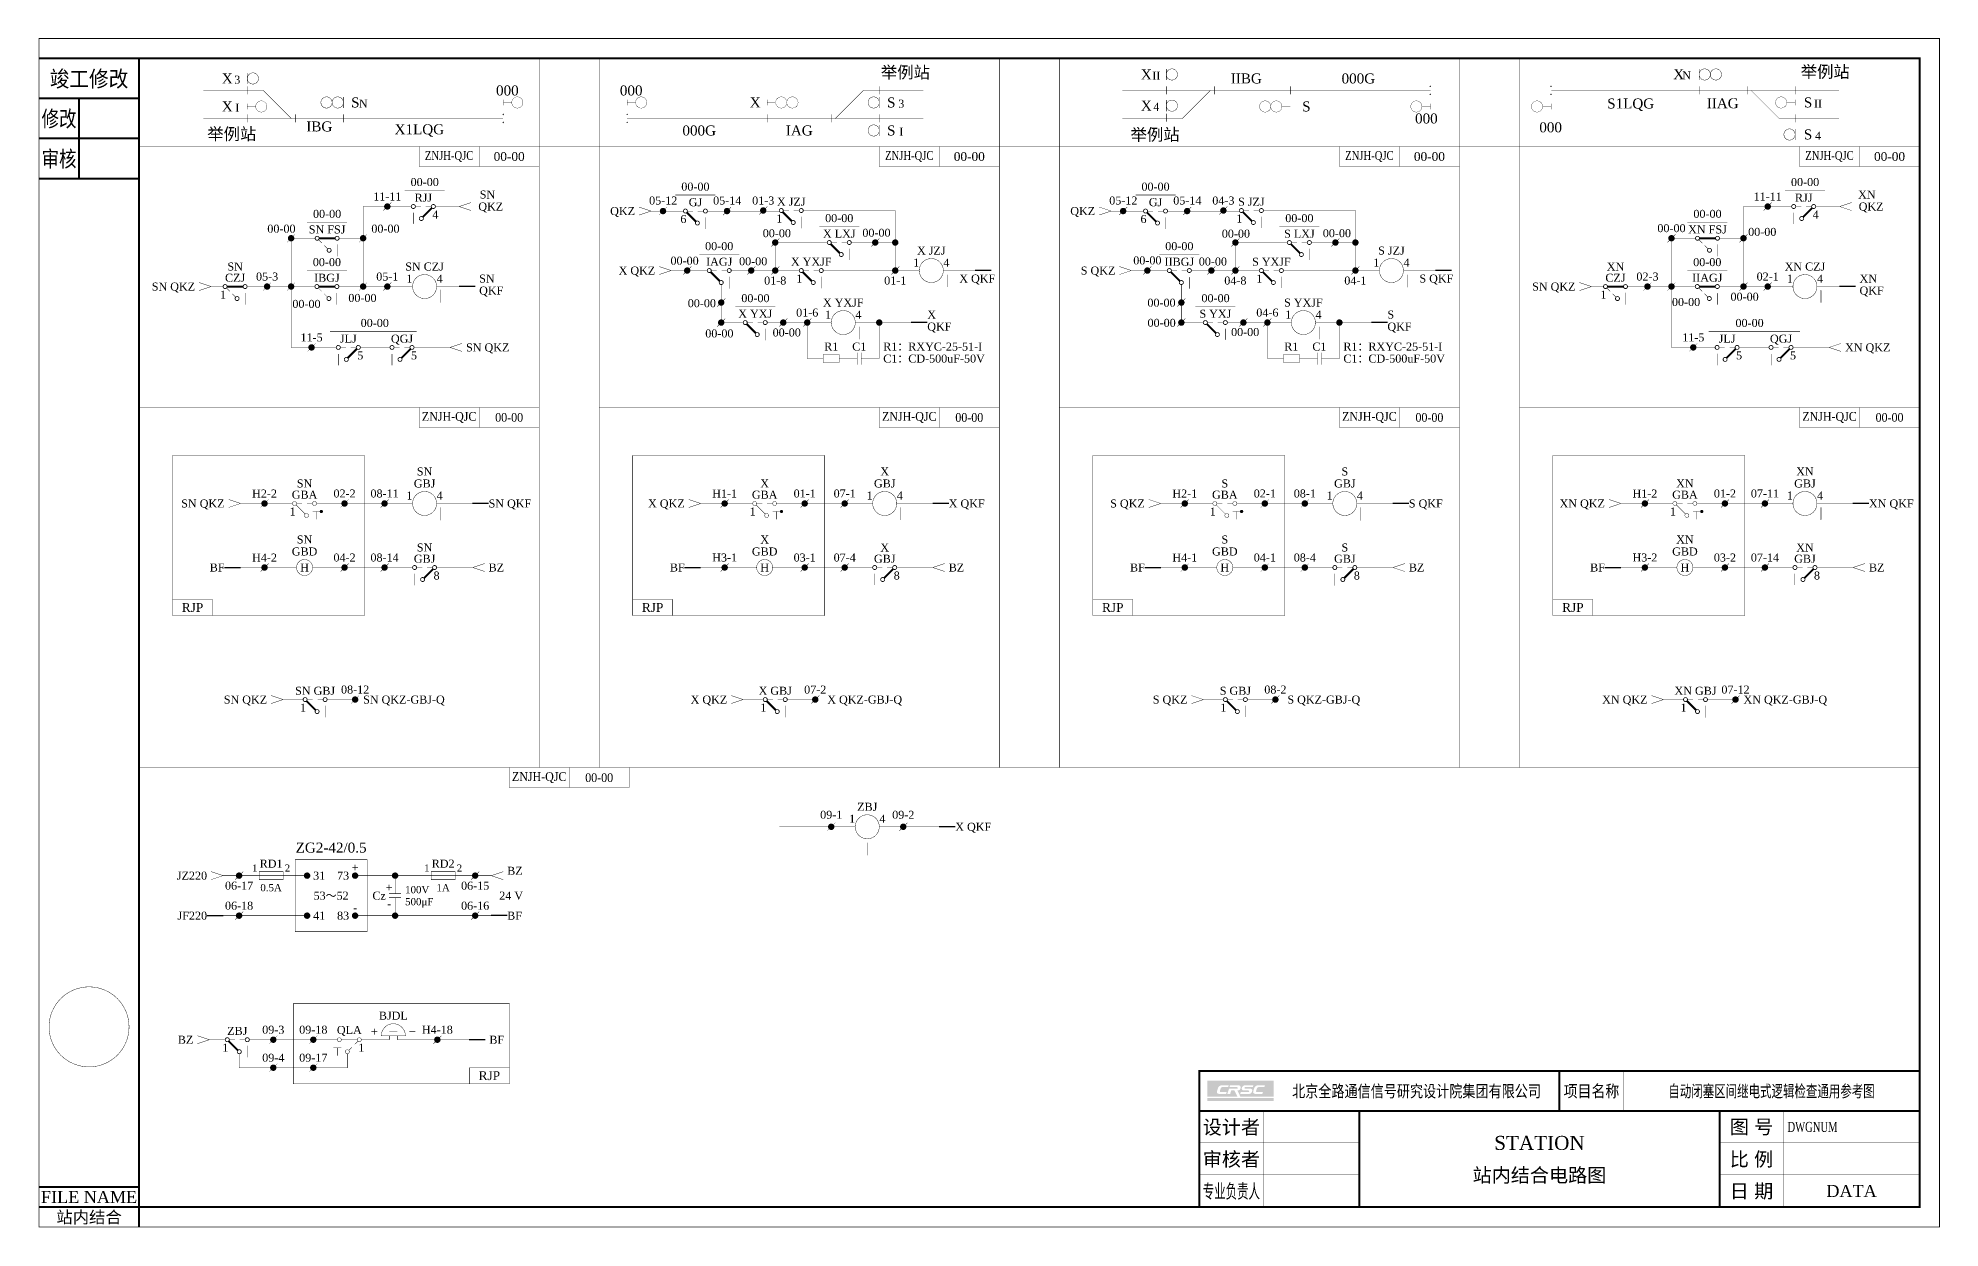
# Model space of a CAD drawing. Extents: x 0 to 475, y 0 to 297.
import ezdxf
from ezdxf.enums import TextEntityAlignment as Align

# ---------------------------------------------------------------- set-up
doc = ezdxf.new("R2010")
doc.units = 0
doc.header["$LTSCALE"] = 3
doc.header["$MEASUREMENT"] = 0
doc.layers.get('0').update_dxf_attribs({"linetype": 'CONTINUOUS'})
doc.layers.add('tie', color=7, linetype='CONTINUOUS')
doc.styles.add('CHINESE', font='TIMES.TTF')

# ---------------------------------------------------------------- blocks, each defined once
blk = doc.blocks.new('FX')
at = {"const_width": 0.1}
for points in [[(0, -1), (0, 1)], [(0, 0), (3, 0)]]:
    blk.add_lwpolyline(points, dxfattribs=at)
blk.add_lwpolyline([(3, 0, 1), (7, 0, 1)], format="xyb", close=True, dxfattribs=at)
blk = doc.blocks.new('JX')
at = {"const_width": 0.1}
for points in [[(0, -1), (0, 1)], [(0, 0), (3, 0)]]:
    blk.add_lwpolyline(points, dxfattribs=at)
for points in [[(3, 0, 1), (7, 0, 1)], [(7, 0, 1), (11, 0, 1)]]:
    blk.add_lwpolyline(points, format="xyb", close=True, dxfattribs=at)
blk = doc.blocks.new('114-BOLD')
at = {"const_width": 0.2}
for points in [[(1, 0, -1), (0, 0, -1)], [(6, 0, -1), (5, 0, -1)], [(4, -3, -1), (3, -3, -1)]]:
    blk.add_lwpolyline(points, format="xyb", close=True, dxfattribs=at)
for points, const_width in [([(5, 0), (1, 0)], 0.5), ([(0.85, -0.35), (1.7, -1.2)], 0.1), ([(2.3, -1.8), (3.15, -2.65)], 0.1)]:
    blk.add_lwpolyline(points, dxfattribs=dict(const_width=const_width))
at = {"color": 7}
blk.add_lwpolyline([(5.5, -4.5, 0.1, 0.1, 0), (5.5, -3.5, 1, 0, 0), (5.5, -1.5, 0, 0, 0)], format="xyseb", dxfattribs=at)
at = {"style": 'CHINESE'}
for tag, p in [('RELAY', (3, 2.2)), ('0', (0, -2))]:
    blk.add_attdef(tag, text='', height=2, dxfattribs=at).set_placement(p, align=Align.MIDDLE)
blk = doc.blocks.new('S2-BOLD')
at = {"style": 'CHINESE'}
blk.add_text('1        4', height=2, dxfattribs=at).set_placement((0, 2), align=Align.MIDDLE)
blk = doc.blocks.new('J01')
at = {"const_width": 0.1}
blk.add_lwpolyline([(-3, 0, 1), (3, 0, 1)], format="xyb", close=True, dxfattribs=at)
blk = doc.blocks.new('ARROW1')
blk.add_lwpolyline([(0, 0, 0.1, 0.1, 0), (0, -1.3, 0.8, 0, 0), (0, -3.3, 0, 0, 0)], format="xyseb")
blk = doc.blocks.new('123-BOLD')
at = {"const_width": 0.2}
for points in [[(-6, 0, 1), (-5, 0, 1)], [(-1, 0, 1), (0, 0, 1)], [(-4, -3, 1), (-3, -3, 1)]]:
    blk.add_lwpolyline(points, format="xyb", close=True, dxfattribs=at)
for points, const_width in [([(-5, 0), (-3.6, 0)], 0.1), ([(-2.4, 0), (-1, 0)], 0.1), ([(-0.85, -0.35), (-3.15, -2.65)], 0.5)]:
    blk.add_lwpolyline(points, dxfattribs=dict(const_width=const_width))
at = {"color": 7}
blk.add_lwpolyline([(-5.5, -4.5, 0.1, 0.1, 0), (-5.5, -3.5, 1, 0, 0), (-5.5, -1.5, 0, 0, 0)], format="xyseb", dxfattribs=at)
at = {"style": 'CHINESE'}
for tag, p in [('RELAY', (-3, 2.2)), ('0', (0, -2))]:
    blk.add_attdef(tag, text='', height=2, dxfattribs=at).set_placement(p, align=Align.MIDDLE)
blk = doc.blocks.new('DZ1')
at = {"const_width": 0.1}
blk.add_lwpolyline([(-1, -1), (1, 1)], dxfattribs=at)
at = {"const_width": 0.8}
blk.add_lwpolyline([(-0.4, 0, 1), (0.4, 0, 1)], format="xyb", close=True, dxfattribs=at)
blk = doc.blocks.new('144-BOLD')
at = {"const_width": 0.2}
for points in [[(1, 0, -1), (0, 0, -1)], [(6, 0, -1), (5, 0, -1)], [(4, -3, -1), (3, -3, -1)]]:
    blk.add_lwpolyline(points, format="xyb", close=True, dxfattribs=at)
for points, const_width in [([(2.4, 0), (1, 0)], 0.1), ([(5, 0), (3.6, 0)], 0.1), ([(0.85, -0.35), (3.15, -2.65)], 0.5)]:
    blk.add_lwpolyline(points, dxfattribs=dict(const_width=const_width))
at = {"color": 7}
blk.add_lwpolyline([(5.5, -1.5, 0.1, 0.1, 0), (5.5, -2.5, 1, 0, 0), (5.5, -4.5, 0, 0, 0)], format="xyseb", dxfattribs=at)
at = {"style": 'CHINESE'}
for tag, p in [('RELAY', (3, 2.2)), ('0', (0, -2))]:
    blk.add_attdef(tag, text='', height=2, dxfattribs=at).set_placement(p, align=Align.MIDDLE)
blk = doc.blocks.new('DZ2')
at = {"const_width": 0.8}
blk.add_lwpolyline([(-0.4, 0, 1), (0.4, 0, 1)], format="xyb", close=True, dxfattribs=at)
blk = doc.blocks.new('S2')
at = {"style": 'CHINESE'}
blk.add_text('1        4', height=2, dxfattribs=at).set_placement((0, 2), align=Align.MIDDLE)
blk = doc.blocks.new('124-BOLD')
at = {"const_width": 0.2}
for points in [[(1, 0, -1), (0, 0, -1)], [(6, 0, -1), (5, 0, -1)], [(4, -3, -1), (3, -3, -1)]]:
    blk.add_lwpolyline(points, format="xyb", close=True, dxfattribs=at)
for points, const_width in [([(2.4, 0), (1, 0)], 0.1), ([(5, 0), (3.6, 0)], 0.1), ([(0.85, -0.35), (3.15, -2.65)], 0.5)]:
    blk.add_lwpolyline(points, dxfattribs=dict(const_width=const_width))
at = {"color": 7}
blk.add_lwpolyline([(5.5, -4.5, 0.1, 0.1, 0), (5.5, -3.5, 1, 0, 0), (5.5, -1.5, 0, 0, 0)], format="xyseb", dxfattribs=at)
at = {"style": 'CHINESE'}
for tag, p in [('RELAY', (3, 2.2)), ('0', (0, -2))]:
    blk.add_attdef(tag, text='', height=2, dxfattribs=at).set_placement(p, align=Align.MIDDLE)
blk = doc.blocks.new('AN2')
at = {"const_width": 0.1}
for points in [[(-1, 0), (1, 0)], [(0, 0), (0, -2)]]:
    blk.add_lwpolyline(points, dxfattribs=at)
at = {"const_width": 0.4}
blk.add_lwpolyline([(1, 0, 1), (1.4, 0, 1)], format="xyb", close=True, dxfattribs=at)
blk = doc.blocks.new('143-BOLD')
at = {"const_width": 0.2}
for points in [[(-6, 0, 1), (-5, 0, 1)], [(-1, 0, 1), (0, 0, 1)], [(-4, -3, 1), (-3, -3, 1)]]:
    blk.add_lwpolyline(points, format="xyb", close=True, dxfattribs=at)
for points, const_width in [([(-5, 0), (-3.6, 0)], 0.1), ([(-2.4, 0), (-1, 0)], 0.1), ([(-0.85, -0.35), (-3.15, -2.65)], 0.5)]:
    blk.add_lwpolyline(points, dxfattribs=dict(const_width=const_width))
at = {"color": 7}
blk.add_lwpolyline([(-5.5, -1.5, 0.1, 0.1, 0), (-5.5, -2.5, 1, 0, 0), (-5.5, -4.5, 0, 0, 0)], format="xyseb", dxfattribs=at)
at = {"style": 'CHINESE'}
for tag, p in [('RELAY', (-3, 2.2)), ('0', (0, -2))]:
    blk.add_attdef(tag, text='', height=2, dxfattribs=at).set_placement(p, align=Align.MIDDLE)
blk = doc.blocks.new('DIANLING-DC')
at = {"const_width": 0.1}
blk.add_lwpolyline([(3, 1), (-3, 1, -1)], format="xyb", close=True, dxfattribs=at)
for points in [[(-1, 2), (1, 2)], [(-1, 0), (-1, 1)], [(1, 1), (1, 0)]]:
    blk.add_lwpolyline(points, dxfattribs=at)
blk = doc.blocks.new('AN1')
at = {"const_width": 0.1}
for points in [[(-1, 0), (1, 0)], [(0, 0), (0, -2)]]:
    blk.add_lwpolyline(points, dxfattribs=at)
blk = doc.blocks.new('SIGN_3')
h = blk.add_hatch(color=154)
h.paths.add_polyline_path([(-161.39, 31.59), (-178, 31.59), (-178, 27.53), (-170.47, 27.53), (-171.23, 29.1), (-172.04, 29.1), (-172.3, 28.25), (-173, 28.25), (-172.6, 29.53), (-170.56, 29.53, 0.904289), (-170.6, 29.95), (-172.48, 29.95), (-172.34, 30.41), (-170.18, 30.41, -0.414506), (-169.68, 29.76), (-169.76, 29.5, -0.299631), (-170.49, 29.1), (-169.73, 27.53), (-161.39, 27.53)])
h.paths.add_polyline_path([(-166.49, 30.41), (-166.63, 29.95), (-168.53, 29.95, 0.904289), (-168.56, 29.53), (-167.2, 29.53, -0.417043), (-166.76, 29.1), (-166.89, 28.68, -0.295181), (-167.52, 28.25), (-169.8, 28.25), (-169.66, 28.69), (-167.7, 28.69, 0.904289), (-167.74, 29.1), (-168.89, 29.1, -0.417755), (-169.41, 29.61), (-169.3, 29.99, -0.249354), (-168.53, 30.41)], flags=16)
h.paths.add_polyline_path([(-165.29, 30.41), (-163.6, 30.41), (-163.75, 29.95), (-165.22, 29.95, 0.296874), (-165.59, 29.7), (-165.82, 28.97, 0.496), (-165.61, 28.69), (-164.12, 28.69), (-164.25, 28.25), (-166.06, 28.25, -0.518187), (-166.53, 28.92), (-166.3, 29.65, -0.332708)], flags=16)
h.paths.add_polyline_path([(-172.66, 30.41), (-172.81, 29.95), (-174.27, 29.95, 0.296874), (-174.65, 29.7), (-174.87, 28.97, 0.496), (-174.67, 28.69), (-173.18, 28.69), (-173.31, 28.25), (-175.12, 28.25, -0.518187), (-175.59, 28.92), (-175.36, 29.65, -0.332708), (-174.35, 30.41)], flags=16)
blk.add_hatch(color=133).paths.add_polyline_path([(-161.39, 27.22), (-178, 27.22), (-178, 26.5), (-161.39, 26.5)])
at = {"const_width": 0.5}
blk.add_lwpolyline([(-180, 0), (0, 0), (0, 34), (-180, 34)], close=True, dxfattribs=at)
for points, const_width in [([(-90, 34), (-90, 24)], 0.5), ([(-74, 34), (-74, 24)], 0.1), ([(-180, 24), (0, 24)], 0.5), ([(-164, 24), (-164, 0)], 0.1), ([(-140, 24), (-140, 0)], 0.5), ([(-50, 24), (-50, 0)], 0.5), ([(-34, 24), (-34, 0)], 0.1), ([(-180, 16), (-140, 16)], 0.1), ([(-50, 16), (0, 16)], 0.1), ([(-180, 8), (-140, 8)], 0.1), ([(-50, 8), (0, 8)], 0.1)]:
    blk.add_lwpolyline(points, dxfattribs=dict(const_width=const_width))
at = {"style": 'CHINESE'}
for s, height, width, p in [('北京全路通信信号研究设计院集团有限公司', 3, 0.8, (-125.72, 29)), ('项目名称', 3, 0.85, (-82, 29)), ('专业负责人', 3.5, 0.6, (-172, 4))]:
    blk.add_text(s, height=height, dxfattribs=dict(at, width=width)).set_placement(p, align=Align.MIDDLE)
for s, p in [('设计者', (-172, 20)), ('图 号', (-42, 20)), ('审核者', (-172, 12)), ('比 例', (-42, 12)), ('日 期', (-42, 4))]:
    blk.add_text(s, height=3.5, dxfattribs=at).set_placement(p, align=Align.MIDDLE)
at = {"style": 'CHINESE', "width": 0.7}
blk.add_attdef('PROJECTNAME', text='', height=3, dxfattribs=at).set_placement((-37, 29), align=Align.MIDDLE)
blk.add_attdef('DWGNUM', text='', height=2.5, dxfattribs=at).set_placement((-33, 20), align=Align.MIDDLE_LEFT)
at = {"style": 'CHINESE'}
for tag, height, p in [('STATION', 3.5, (-95, 16)), ('DWGNAME', 3.5, (-95, 8)), ('DATE', 3, (-17, 4))]:
    blk.add_attdef(tag, text='', height=height, dxfattribs=at).set_placement(p, align=Align.MIDDLE)

msp = doc.modelspace()

# ---------------------------------------------------------------- linework, layer by layer
for points, const_width in [([(0, 0), (475, 0), (475, 297), (0, 297)], 0.2), ([(25, 5), (470, 5), (470, 292), (25, 292)], 0.5), ([(95, 265), (125, 265), (125, 270), (95, 270)], 0.1), ([(210, 265), (240, 265), (240, 270), (210, 270)], 0.1), ([(325, 265), (355, 265), (355, 270), (325, 270)], 0.1), ([(440, 265), (470, 265), (470, 270), (440, 270)], 0.1), ([(196, 216), (196, 218), (200, 218), (200, 216)], 0.1), ([(311, 216), (311, 218), (315, 218), (315, 216)], 0.1), ([(95, 199.79), (125, 199.79), (125, 204.79), (95, 204.79)], 0.1), ([(210, 199.79), (240, 199.79), (240, 204.79), (210, 204.79)], 0.1), ([(325, 199.79), (355, 199.79), (355, 204.79), (325, 204.79)], 0.1), ([(440, 199.79), (470, 199.79), (470, 204.79), (440, 204.79)], 0.1), ([(117.5, 109.79), (147.5, 109.79), (147.5, 114.79), (117.5, 114.79)], 0.1), ([(64, 73.79), (82, 73.79), (82, 91.79), (64, 91.79)], 0.1), ([(55, 88.79), (55, 86.79), (61, 86.79), (61, 88.79)], 0.1), ([(98, 88.79), (98, 86.79), (104, 86.79), (104, 88.79)], 0.1), ([(63.55, 35.79), (117.55, 35.79), (117.55, 55.79), (63.55, 55.79)], 0.1)]:
    msp.add_lwpolyline(points, close=True, dxfattribs=dict(const_width=const_width))
at = {"color": 7}
for points in [[(0, 292, 0.5, 0.5, 0), (25, 292, 0.5, 0.5, 0)], [(0, 282, 0.5, 0.5, 0), (25, 282, 0.5, 0.5, 0)], [(10, 262, 0.5, 0.5, 0), (10, 282, 0.5, 0.5, 0)], [(0, 272, 0.5, 0.5, 0), (25, 272, 0.5, 0.5, 0)], [(0, 262, 0.5, 0.5, 0), (25, 262, 0.5, 0.5, 0)]]:
    msp.add_lwpolyline(points, format="xyseb", dxfattribs=at)
at = {"color": 7, "const_width": 0.1}
for points in [[(125, 292), (125, 270)], [(140, 292), (140, 270)], [(240, 292), (240, 270)], [(255, 292), (255, 270)], [(355, 292), (355, 270)], [(370, 292), (370, 270)], [(470, 292), (470, 270)], [(185.02, 253.87), (167.05, 253.87)], [(300.02, 253.87), (282.05, 253.87)], [(80.29, 219.79), (87.72, 219.79)], [(424.9, 219.79), (432.33, 219.79)], [(25, 204.79), (125, 204.79)], [(140, 204.79), (240, 204.79)], [(255, 204.79), (355, 204.79)], [(370, 204.79), (470, 204.79)], [(81.36, 192.79), (33.36, 192.79), (33.36, 152.79), (81.36, 152.79)], [(81.36, 192.79), (81.36, 152.79)], [(196.36, 192.79), (148.36, 192.79), (148.36, 152.79), (196.36, 152.79)], [(196.36, 192.79), (196.36, 152.79)], [(311.36, 192.79), (263.36, 192.79), (263.36, 152.79), (311.36, 152.79)], [(311.36, 192.79), (311.36, 152.79)], [(426.36, 192.79), (378.36, 192.79), (378.36, 152.79), (426.36, 152.79)], [(426.36, 192.79), (426.36, 152.79)], [(25, 114.79), (470, 114.79)], [(255, 114.79), (355, 114.79)], [(370, 114.79), (470, 114.79)]]:
    msp.add_lwpolyline(points, dxfattribs=at)
at = {"const_width": 0.1}
for points in [[(52.05, 287, 1), (54.85, 287, 1)], [(281.74, 288, -1), (284.54, 288, -1)], [(414.9, 288, -1), (417.7, 288, -1)], [(417.7, 288, -1), (420.5, 288, -1)], [(73.25, 281, 1), (70.45, 281, 1)], [(76.05, 281, 1), (73.25, 281, 1)], [(210, 281, 1), (207.2, 281, 1)], [(281.74, 280.21, -1), (284.54, 280.21, -1)], [(347.87, 285, -1), (347.62, 285, -1)], [(347.87, 283, -1), (347.62, 283, -1)], [(378.02, 285, -1), (377.77, 285, -1)], [(378.02, 283, -1), (377.77, 283, -1)], [(115.93, 278, 1), (116.18, 278, 1)], [(115.93, 276, 1), (116.18, 276, 1)], [(146.88, 278, 1), (147.12, 278, 1)], [(146.88, 276, 1), (147.12, 276, 1)], [(210, 274, 1), (207.2, 274, 1)], [(438.9, 273, -1), (436.1, 273, -1)], [(64.36, 180.79, -1), (63.36, 180.79, -1)], [(69.36, 180.79, -1), (68.36, 180.79, -1)], [(179.36, 180.79, -1), (178.36, 180.79, -1)], [(184.36, 180.79, -1), (183.36, 180.79, -1)], [(294.36, 180.79, -1), (293.36, 180.79, -1)], [(299.36, 180.79, -1), (298.36, 180.79, -1)], [(409.36, 180.79, -1), (408.36, 180.79, -1)], [(414.36, 180.79, -1), (413.36, 180.79, -1)], [(67.36, 177.79, -1), (66.36, 177.79, -1)], [(182.36, 177.79, -1), (181.36, 177.79, -1)], [(297.36, 177.79, -1), (296.36, 177.79, -1)], [(412.36, 177.79, -1), (411.36, 177.79, -1)], [(64.36, 164.79, 1), (68.36, 164.79, 1)], [(179.36, 164.79, 1), (183.36, 164.79, 1)], [(294.36, 164.79, 1), (298.36, 164.79, 1)], [(409.36, 164.79, 1), (413.36, 164.79, 1)], [(2.5, 50, 1), (22.5, 50, 1)], [(74.55, 46.79, 1), (75.55, 46.79, 1)], [(76.55, 43.79, 1), (77.55, 43.79, 1)], [(79.55, 46.79, 1), (80.55, 46.79, 1)]]:
    msp.add_lwpolyline(points, format="xyb", close=True, dxfattribs=at)
for points, const_width in [([(52.05, 285.6), (52.05, 288.4)], 0.1), ([(281.74, 289.4), (281.74, 286.6)], 0.1), ([(414.9, 289.4), (414.9, 286.6)], 0.1), ([(41.05, 284), (56.05, 284), (63.05, 277)], 0.1), ([(52.05, 285), (52.05, 283)], 0.1), ([(76.05, 282.4), (76.05, 279.6)], 0.1), ([(221, 284), (206, 284), (199, 277)], 0.1), ([(210, 285), (210, 283)], 0.1), ([(210, 282.4), (210, 279.6)], 0.1), ([(347.79, 284), (270.74, 284)], 0.1), ([(270.74, 277), (285.74, 277), (292.74, 284)], 0.1), ([(281.74, 285), (281.74, 283)], 0.1), ([(281.74, 281.61), (281.74, 278.81)], 0.1), ([(293.74, 285), (293.74, 283)], 0.1), ([(312.74, 285), (312.74, 283)], 0.1), ([(449.9, 284), (377.95, 284)], 0.1), ([(414.9, 285), (414.9, 283)], 0.1), ([(426.9, 285), (426.9, 283)], 0.1), ([(449.9, 277), (434.9, 277), (427.9, 284)], 0.1), ([(438.9, 285), (438.9, 283)], 0.1), ([(41.05, 277), (116, 277)], 0.1), ([(52.05, 278), (52.05, 276)], 0.1), ([(64.05, 278), (64.05, 276)], 0.1), ([(76.05, 278), (76.05, 276)], 0.1), ([(146.95, 277), (221, 277)], 0.1), ([(182, 278), (182, 276)], 0.1), ([(198, 278), (198, 276)], 0.1), ([(210, 278), (210, 276)], 0.1), ([(281.74, 278.21), (281.74, 276.21)], 0.1), ([(438.9, 278), (438.9, 276)], 0.1), ([(210, 275.4), (210, 272.6)], 0.1), ([(438.9, 271.6), (438.9, 274.4)], 0.1), ([(25, 270), (470, 270)], 0.1), ([(25, 114.79), (25, 270)], 0.1), ([(110, 270), (110, 265)], 0.1), ([(125, 114.79), (125, 270)], 0.1), ([(140, 114.79), (140, 270)], 0.1), ([(225, 270), (225, 265)], 0.1), ([(240, 114.79), (240, 270)], 0.1), ([(255, 114.79), (255, 270)], 0.1), ([(340, 270), (340, 265)], 0.1), ([(355, 114.79), (355, 270)], 0.1), ([(370, 114.79), (370, 270)], 0.1), ([(455, 270), (455, 265)], 0.1), ([(470, 114.79), (470, 270)], 0.1), ([(91.39, 259.02), (101.34, 259.02)], 0.1), ([(159.05, 257.87), (169.05, 257.87)], 0.1), ([(274.05, 257.87), (284.05, 257.87)], 0.1), ([(436.39, 259.02), (446.34, 259.02)], 0.1), ([(81, 235), (81, 255), (93.05, 255)], 0.1), ([(99.05, 255), (105, 255)], 0.1), ([(108, 256), (105, 255), (108, 254)], 0.1), ([(149.95, 254.87), (152.95, 253.87), (149.95, 252.87)], 0.1), ([(152.95, 253.87), (161.05, 253.87)], 0.1), ([(164.95, 253.87), (165.95, 253.87)], 0.1), ([(191, 254), (214, 254), (214, 239)], 0.1), ([(264.95, 254.87), (267.95, 253.87), (264.95, 252.87)], 0.1), ([(267.95, 253.87), (276.05, 253.87)], 0.1), ([(279.95, 253.87), (280.95, 253.87)], 0.1), ([(306, 254), (329, 254), (329, 239)], 0.1), ([(426, 235), (426, 255), (438.05, 255)], 0.1), ([(444.05, 255), (450, 255)], 0.1), ([(453, 256), (450, 255), (453, 254)], 0.1), ([(67, 251.07), (76.95, 251.07)], 0.1), ([(195, 250), (205, 250)], 0.1), ([(310, 250), (320, 250)], 0.1), ([(412, 251.07), (421.95, 251.07)], 0.1), ([(63, 235), (63, 247.07), (69, 247.07)], 0.1), ([(75, 247.07), (81, 247.07)], 0.1), ([(165, 243), (175, 243)], 0.1), ([(197, 246), (184, 246), (184, 239)], 0.1), ([(203, 246), (214, 246)], 0.1), ([(280, 243), (290, 243)], 0.1), ([(312, 246), (299, 246), (299, 239)], 0.1), ([(318, 246), (329, 246)], 0.1), ([(408, 235), (408, 247.07), (414, 247.07)], 0.1), ([(420, 247.07), (426, 247.07)], 0.1), ([(66.95, 239), (76.95, 239)], 0.1), ([(155, 240), (158, 239), (155, 238)], 0.1), ([(158, 239), (167, 239)], 0.1), ([(173, 239), (190, 239)], 0.1), ([(196, 239), (220, 239)], 0.1), ([(226, 239), (230, 239)], 0.1), ([(234, 239), (230, 239)], 0.1), ([(270, 240), (273, 239), (270, 238)], 0.1), ([(273, 239), (282, 239)], 0.1), ([(288, 239), (305, 239)], 0.1), ([(311, 239), (335, 239)], 0.1), ([(341, 239), (345, 239)], 0.1), ([(349, 239), (345, 239)], 0.1), ([(411.95, 239), (421.95, 239)], 0.1), ([(40, 236), (43, 235), (40, 234)], 0.1), ([(43, 235), (46, 235)], 0.1), ([(52, 235), (68.95, 235)], 0.1), ([(63, 235), (63, 219.79), (74.27, 219.79)], 0.1), ([(74.95, 235), (93.36, 235)], 0.1), ([(99.36, 235), (105, 235)], 0.1), ([(176, 226), (170.5, 226), (170.5, 235.5)], 0.1), ([(291, 226), (285.5, 226), (285.5, 235.5)], 0.1), ([(385, 236), (388, 235), (385, 234)], 0.1), ([(388, 235), (391, 235)], 0.1), ([(397, 235), (413.95, 235)], 0.1), ([(408, 235), (408, 219.79), (418.9, 219.79)], 0.1), ([(419.95, 235), (438.36, 235)], 0.1), ([(444.36, 235), (450, 235)], 0.1), ([(174, 230), (184, 230)], 0.1), ([(289, 230), (299, 230)], 0.1), ([(72.72, 223.81), (94.38, 223.81)], 0.1), ([(86.95, 223.81), (93.74, 223.81)], 0.1), ([(182, 226), (198, 226)], 0.1), ([(196, 217), (192, 217), (192, 226)], 0.1), ([(204, 226), (214, 226)], 0.1), ([(205.5, 217), (210, 217), (210, 226)], 0.1), ([(218, 226), (214, 226)], 0.1), ([(297, 226), (313, 226)], 0.1), ([(311, 217), (307, 217), (307, 226)], 0.1), ([(319, 226), (329, 226)], 0.1), ([(320.5, 217), (325, 217), (325, 226)], 0.1), ([(333, 226), (329, 226)], 0.1), ([(417.32, 223.81), (439.33, 223.81)], 0.1), ([(431.91, 223.81), (440.16, 223.81)], 0.1), ([(93.72, 219.79), (102.72, 219.79)], 0.1), ([(105.72, 220.79), (102.72, 219.79), (105.72, 218.79)], 0.1), ([(438.38, 219.79), (447.38, 219.79)], 0.1), ([(450.38, 220.79), (447.38, 219.79), (450.38, 218.79)], 0.1), ([(204.5, 217), (200, 217)], 0.1), ([(204.5, 215.5), (204.5, 218.5)], 0.1), ([(205.5, 215.5), (205.5, 218.5)], 0.1), ([(319.5, 217), (315, 217)], 0.1), ([(319.5, 215.5), (319.5, 218.5)], 0.1), ([(320.5, 215.5), (320.5, 218.5)], 0.1), ([(110, 204.79), (110, 199.79)], 0.1), ([(225, 204.79), (225, 199.79)], 0.1), ([(340, 204.79), (340, 199.79)], 0.1), ([(455, 204.79), (455, 199.79)], 0.1), ([(47.36, 181.79), (50.36, 180.79), (47.36, 179.79)], 0.1), ([(50.36, 180.79), (63.36, 180.79)], 0.1), ([(65.76, 180.79), (64.36, 180.79)], 0.1), ([(68.36, 180.79), (66.96, 180.79)], 0.1), ([(69.36, 180.79), (93.36, 180.79)], 0.1), ([(99.36, 180.79), (104.36, 180.79)], 0.1), ([(108.36, 180.79), (104.36, 180.79)], 0.1), ([(162.36, 181.79), (165.36, 180.79), (162.36, 179.79)], 0.1), ([(165.36, 180.79), (178.36, 180.79)], 0.1), ([(180.76, 180.79), (179.36, 180.79)], 0.1), ([(183.36, 180.79), (181.96, 180.79)], 0.1), ([(184.36, 180.79), (208.36, 180.79)], 0.1), ([(214.36, 180.79), (219.36, 180.79)], 0.1), ([(223.36, 180.79), (219.36, 180.79)], 0.1), ([(277.36, 181.79), (280.36, 180.79), (277.36, 179.79)], 0.1), ([(280.36, 180.79), (293.36, 180.79)], 0.1), ([(295.76, 180.79), (294.36, 180.79)], 0.1), ([(298.36, 180.79), (296.96, 180.79)], 0.1), ([(299.36, 180.79), (323.36, 180.79)], 0.1), ([(329.36, 180.79), (334.36, 180.79)], 0.1), ([(338.36, 180.79), (334.36, 180.79)], 0.1), ([(392.36, 181.79), (395.36, 180.79), (392.36, 179.79)], 0.1), ([(395.36, 180.79), (408.36, 180.79)], 0.1), ([(410.76, 180.79), (409.36, 180.79)], 0.1), ([(413.36, 180.79), (411.96, 180.79)], 0.1), ([(414.36, 180.79), (438.36, 180.79)], 0.1), ([(444.36, 180.79), (449.36, 180.79)], 0.1), ([(453.36, 180.79), (449.36, 180.79)], 0.1), ([(64.22, 180.43), (66.51, 178.14)], 0.1), ([(179.22, 180.43), (181.51, 178.14)], 0.1), ([(294.22, 180.43), (296.51, 178.14)], 0.1), ([(409.22, 180.43), (411.51, 178.14)], 0.1), ([(64.36, 164.79), (50.36, 164.79)], 0.1), ([(93.36, 164.79), (68.36, 164.79)], 0.1), ([(108.36, 164.79), (99.36, 164.79)], 0.1), ([(111.36, 165.79), (108.36, 164.79), (111.36, 163.79)], 0.1), ([(179.36, 164.79), (165.36, 164.79)], 0.1), ([(208.36, 164.79), (183.36, 164.79)], 0.1), ([(223.36, 164.79), (214.36, 164.79)], 0.1), ([(226.36, 165.79), (223.36, 164.79), (226.36, 163.79)], 0.1), ([(294.36, 164.79), (280.36, 164.79)], 0.1), ([(323.36, 164.79), (298.36, 164.79)], 0.1), ([(338.36, 164.79), (329.36, 164.79)], 0.1), ([(341.36, 165.79), (338.36, 164.79), (341.36, 163.79)], 0.1), ([(409.36, 164.79), (395.36, 164.79)], 0.1), ([(438.36, 164.79), (413.36, 164.79)], 0.1), ([(453.36, 164.79), (444.36, 164.79)], 0.1), ([(456.36, 165.79), (453.36, 164.79), (456.36, 163.79)], 0.1), ([(33.36, 152.79), (33.36, 156.79), (43.36, 156.79), (43.36, 152.79)], 0.1), ([(148.36, 152.79), (148.36, 156.79), (158.36, 156.79), (158.36, 152.79)], 0.1), ([(263.36, 152.79), (263.36, 156.79), (273.36, 156.79), (273.36, 152.79)], 0.1), ([(378.36, 152.79), (378.36, 156.79), (388.36, 156.79), (388.36, 152.79)], 0.1), ([(58, 132.79), (61, 131.79), (58, 130.79)], 0.1), ([(61, 131.79), (66, 131.79)], 0.1), ([(72, 131.79), (79, 131.79)], 0.1), ([(173, 132.79), (176, 131.79), (173, 130.79)], 0.1), ([(176, 131.79), (181, 131.79)], 0.1), ([(187, 131.79), (194, 131.79)], 0.1), ([(288, 132.79), (291, 131.79), (288, 130.79)], 0.1), ([(291, 131.79), (296, 131.79)], 0.1), ([(302, 131.79), (309, 131.79)], 0.1), ([(403, 132.79), (406, 131.79), (403, 130.79)], 0.1), ([(406, 131.79), (411, 131.79)], 0.1), ([(417, 131.79), (424, 131.79)], 0.1), ([(132.5, 114.79), (132.5, 109.79)], 0.1), ([(204, 100), (185, 100)], 0.1), ([(221, 100), (210, 100)], 0.1), ([(225, 100), (221, 100)], 0.1), ([(43, 88.79), (46, 87.79), (43, 86.79)], 0.1), ([(67, 87.79), (46, 87.79)], 0.1), ([(79, 87.79), (113, 87.79)], 0.1), ([(89, 83.29), (89, 87.79)], 0.1), ([(116, 88.79), (113, 87.79), (116, 86.79)], 0.1), ([(87.5, 83.29), (90.5, 83.29)], 0.1), ([(87.5, 82.29), (90.5, 82.29)], 0.1), ([(89, 82.29), (89, 77.79)], 0.1), ([(67, 77.79), (46, 77.79)], 0.1), ([(79, 77.79), (113, 77.79)], 0.1), ([(39.55, 47.79), (42.55, 46.79), (39.55, 45.79)], 0.1), ([(42.55, 46.79), (46.55, 46.79)], 0.1), ([(50.05, 43.29), (50.05, 39.79), (77.05, 39.79), (77.05, 43.29)], 0.1), ([(52.55, 46.79), (74.55, 46.79)], 0.1), ([(75.55, 46.79), (79.55, 46.79)], 0.1), ([(78.25, 44.99), (77.41, 44.14)], 0.1), ([(79.7, 46.43), (78.85, 45.59)], 0.1), ([(80.55, 46.79), (87.55, 46.79)], 0.1), ([(89.55, 46.79), (107.5, 46.79)], 0.1), ([(107.55, 35.79), (107.55, 39.79), (117.55, 39.79)], 0.1), ([(0, 10), (25, 10)], 0.5), ([(25, 0), (25, 5), (0, 5)], 0.5)]:
    msp.add_lwpolyline(points, dxfattribs=dict(const_width=const_width))
at = {"color": 7}
for points in [[(238, 239), (234, 239)], [(353, 239), (349, 239)], [(109, 235), (105, 235)], [(454, 235), (450, 235)], [(222, 226), (218, 226)], [(337, 226), (333, 226)], [(112.36, 180.79), (108.36, 180.79)], [(227.36, 180.79), (223.36, 180.79)], [(342.36, 180.79), (338.36, 180.79)], [(457.36, 180.79), (453.36, 180.79)], [(46.36, 164.79), (50.36, 164.79)], [(161.36, 164.79), (165.36, 164.79)], [(276.36, 164.79), (280.36, 164.79)], [(391.36, 164.79), (395.36, 164.79)], [(229, 100), (225, 100)], [(42, 77.79), (46, 77.79)], [(117, 77.79), (113, 77.79)], [(111.5, 46.79), (107.5, 46.79)]]:
    msp.add_lwpolyline(points, dxfattribs=at)

# ---------------------------------------------------------------- block references
at = {"yscale": 0.7, "zscale": 0.7}
for name, p, xscale in [('FX', (52.05, 280), 0.7), ('FX', (116.05, 281), 0.7), ('FX', (147, 281), 0.7), ('JX', (182, 281), 0.7), ('JX', (312.74, 280), -0.7), ('FX', (347.74, 280), -0.7), ('FX', (377.9, 280), -0.7), ('FX', (438.9, 281), -0.7)]:
    msp.add_blockref(name, p, dxfattribs=dict(at, xscale=xscale))
for name, p, values in [('143-BOLD', (99.05, 255), {'RELAY': 'RJJ', '0': '4'}), ('124-BOLD', (161.05, 253.87), {'RELAY': 'GJ', '0': '6'}), ('144-BOLD', (185, 254), {'RELAY': 'X JZJ', '0': '1'}), ('124-BOLD', (276.05, 253.87), {'RELAY': 'GJ', '0': '6'}), ('144-BOLD', (300, 254), {'RELAY': 'S JZJ', '0': '1'}), ('143-BOLD', (444.05, 255), {'RELAY': 'RJJ', '0': '4'}), ('114-BOLD', (69, 247.07), {'RELAY': 'SN FSJ'}), ('144-BOLD', (197, 246), {'RELAY': 'X LXJ'}), ('144-BOLD', (312, 246), {'RELAY': 'S LXJ'}), ('114-BOLD', (414, 247.07), {'RELAY': 'XN FSJ'}), ('114-BOLD', (46, 235), {'RELAY': 'CZJ', '0': '1'}), ('114-BOLD', (68.95, 235), {'RELAY': 'IBGJ'}), ('124-BOLD', (167, 239), {'RELAY': 'IAGJ'}), ('144-BOLD', (190, 239), {'RELAY': 'X YXJF', '0': '1'}), ('124-BOLD', (282, 239), {'RELAY': 'IIBGJ'}), ('144-BOLD', (305, 239), {'RELAY': 'S YXJF', '0': '1'}), ('114-BOLD', (391, 235), {'RELAY': 'CZJ', '0': '1'}), ('114-BOLD', (413.95, 235), {'RELAY': 'IIAGJ'}), ('144-BOLD', (176, 226), {'RELAY': 'X YXJ'}), ('144-BOLD', (291, 226), {'RELAY': 'S YXJ'}), ('123-BOLD', (80.3, 219.79), {'RELAY': 'JLJ', '0': '5'}), ('123-BOLD', (424.9, 219.79), {'RELAY': 'JLJ', '0': '5'}), ('143-BOLD', (99.36, 164.79), {'RELAY': 'GBJ', '0': '8'}), ('143-BOLD', (214.36, 164.79), {'RELAY': 'GBJ', '0': '8'}), ('143-BOLD', (329.36, 164.79), {'RELAY': 'GBJ', '0': '8'}), ('143-BOLD', (444.36, 164.79), {'RELAY': 'GBJ', '0': '8'}), ('144-BOLD', (66, 131.79), {'RELAY': 'SN GBJ', '0': '1'}), ('144-BOLD', (181, 131.79), {'RELAY': 'X GBJ', '0': '1'}), ('144-BOLD', (296, 131.79), {'RELAY': 'S GBJ', '0': '1'}), ('144-BOLD', (411, 131.79), {'RELAY': 'XN GBJ', '0': '1'}), ('144-BOLD', (46.55, 46.79), {'RELAY': 'ZBJ', '0': '1'})]:
    msp.add_blockref(name, p).add_auto_attribs(values)
for name, p in [('DZ1', (87.05, 255)), ('DZ1', (155.95, 253.87)), ('DZ1', (171.95, 253.87)), ('DZ1', (181, 254)), ('DZ1', (270.95, 253.87)), ('DZ1', (286.95, 253.87)), ('DZ1', (296, 254)), ('DZ1', (432.05, 255)), ('DZ1', (63, 247.07)), ('DZ1', (81, 247.07)), ('DZ1', (408, 247.07)), ('DZ1', (426, 247.07)), ('DZ1', (184, 246)), ('DZ1', (209, 246)), ('DZ1', (209, 246)), ('DZ2', (214, 246)), ('DZ1', (299, 246)), ('DZ1', (324, 246)), ('DZ1', (324, 246)), ('DZ2', (329, 246)), ('S2-BOLD', (96.36, 235)), ('J01', (96.36, 235)), ('DZ1', (162, 239)), ('DZ1', (178, 239)), ('DZ1', (184, 239)), ('DZ1', (214, 239)), ('DZ1', (214, 239)), ('S2-BOLD', (223, 239)), ('J01', (223, 239)), ('ARROW1', (227, 238)), ('DZ1', (277, 239)), ('DZ1', (293, 239)), ('DZ1', (299, 239)), ('DZ1', (329, 239)), ('DZ1', (329, 239)), ('S2-BOLD', (338, 239)), ('J01', (338, 239)), ('ARROW1', (342, 238)), ('S2-BOLD', (441.36, 235)), ('J01', (441.36, 235)), ('DZ1', (57, 235)), ('DZ1', (63, 235)), ('DZ1', (81, 235)), ('DZ1', (87.05, 235)), ('DZ1', (402, 235)), ('DZ1', (408, 235)), ('DZ1', (426, 235)), ('DZ1', (432.05, 235)), ('DZ1', (170.5, 231)), ('J01', (201, 226)), ('DZ1', (285.5, 231)), ('J01', (316, 226)), ('DZ1', (170.5, 226)), ('DZ1', (186, 226)), ('DZ1', (192, 226)), ('ARROW1', (205, 225)), ('DZ2', (210, 226)), ('DZ1', (285.5, 226)), ('DZ1', (301, 226)), ('DZ1', (307, 226)), ('ARROW1', (320, 225)), ('DZ2', (325, 226)), ('DZ1', (68.11, 219.79)), ('DZ1', (413.45, 219.79)), ('DZ1', (56.36, 180.79)), ('DZ1', (76.36, 180.79)), ('DZ1', (86.36, 180.79)), ('S2-BOLD', (96.36, 180.79)), ('J01', (96.36, 180.79)), ('DZ1', (171.36, 180.79)), ('DZ1', (191.36, 180.79)), ('DZ1', (201.36, 180.79)), ('S2-BOLD', (211.36, 180.79)), ('J01', (211.36, 180.79)), ('DZ1', (286.36, 180.79)), ('DZ1', (306.36, 180.79)), ('DZ1', (316.36, 180.79)), ('S2-BOLD', (326.36, 180.79)), ('J01', (326.36, 180.79)), ('DZ1', (401.36, 180.79)), ('DZ1', (421.36, 180.79)), ('DZ1', (431.36, 180.79)), ('S2-BOLD', (441.36, 180.79)), ('J01', (441.36, 180.79)), ('AN2', (69.36, 178.79)), ('ARROW1', (100.36, 179.79)), ('AN2', (184.36, 178.79)), ('ARROW1', (215.36, 179.79)), ('AN2', (299.36, 178.79)), ('ARROW1', (330.36, 179.79)), ('AN2', (414.36, 178.79)), ('ARROW1', (445.36, 179.79)), ('DZ1', (56.36, 164.79)), ('DZ1', (76.36, 164.79)), ('DZ1', (86.36, 164.79)), ('DZ1', (171.36, 164.79)), ('DZ1', (191.36, 164.79)), ('DZ1', (201.36, 164.79)), ('DZ1', (286.36, 164.79)), ('DZ1', (306.36, 164.79)), ('DZ1', (316.36, 164.79)), ('DZ1', (401.36, 164.79)), ('DZ1', (421.36, 164.79)), ('DZ1', (431.36, 164.79)), ('DZ1', (79, 131.79)), ('DZ1', (194, 131.79)), ('DZ1', (309, 131.79)), ('DZ1', (424, 131.79)), ('DZ1', (198, 100)), ('S2', (207, 100)), ('J01', (207, 100)), ('DZ1', (216, 100)), ('ARROW1', (207, 96)), ('DZ1', (50, 87.79)), ('DZ2', (67, 87.79)), ('DZ2', (79, 87.79)), ('DZ2', (89, 87.79)), ('DZ1', (109, 87.79)), ('DZ1', (50, 77.79)), ('DZ2', (67, 77.79)), ('DZ2', (79, 77.79)), ('DZ2', (89, 77.79)), ('DZ1', (109, 77.79)), ('DZ1', (58.55, 46.79)), ('DZ1', (68.55, 46.79)), ('DIANLING-DC', (88.55, 46.79)), ('DZ1', (99.55, 46.79)), ('AN1', (74.55, 44.79)), ('DZ1', (58.55, 39.79)), ('DZ1', (68.55, 39.79))]:
    msp.add_blockref(name, p)
at = {"rotation": 180}
for p in [(100.36, 231), (445.36, 231)]:
    msp.add_blockref('ARROW1', p, dxfattribs=at)
ref = msp.add_blockref('123-BOLD', (93.72, 219.79))
ref.add_attrib('RELAY', 'QGJ', dxfattribs={"height": 2, "style": 'CHINESE'}).set_placement((90.72, 221.74), align=Align.MIDDLE)
ref.add_attrib('0', '5', dxfattribs={"height": 2, "style": 'CHINESE'}).set_placement((93.72, 217.79), align=Align.MIDDLE)
ref = msp.add_blockref('123-BOLD', (438.38, 219.79))
ref.add_attrib('RELAY', 'QGJ', dxfattribs={"height": 2, "style": 'CHINESE'}).set_placement((435.38, 221.74), align=Align.MIDDLE)
ref.add_attrib('0', '5', dxfattribs={"height": 2, "style": 'CHINESE'}).set_placement((438.38, 217.79), align=Align.MIDDLE)
at = {"color": 7}
msp.add_blockref('SIGN_3', (470, 5), dxfattribs=at).add_auto_attribs({'STATION': 'STATION', 'DWGNUM': 'DWGNUM', 'DATE': 'DATA', 'DWGNAME': '站内结合电路图', 'PROJECTNAME': '自动闭塞区间继电式逻辑检查通用参考图'})

# ---------------------------------------------------------------- texts
at = {"color": 3, "style": 'CHINESE'}
for s, height, p in [('举例站', 3, (216.53, 288.61)), ('举例站', 3, (446.43, 288.76)), ('000', 2.5, (117.05, 284)), ('000', 2.5, (148, 284)), ('000G', 2.5, (329.74, 287)), ('S1LQG', 2.5, (397.8, 280.45)), ('000', 2.5, (346.74, 277)), ('000', 2.5, (377.8, 274.79)), ('举例站', 3, (48.19, 273.21)), ('X1LQG', 2.5, (95.05, 274)), ('000G', 2.5, (165, 274)), ('举例站', 3, (278.94, 273.04)), ('02-1', 2, (432.05, 237.5)), ('09-1', 2, (198, 103))]:
    msp.add_text(s, height=height, dxfattribs=at).set_placement(p, align=Align.MIDDLE)
at = {"color": 7, "style": 'CHINESE'}
for s, width, p in [('竣工修改', 0.9, (12.5, 287)), ('修改', 0.8, (5, 277)), ('审核', 0.8, (5, 267))]:
    msp.add_text(s, height=4, dxfattribs=dict(at, width=width)).set_placement(p, align=Align.MIDDLE)
at = {"style": 'CHINESE'}
for s, height, p in [('X', 2.5, (47.05, 287)), ('3', 2, (49.55, 286.7)), ('X', 2.5, (276.74, 288)), ('II', 2, (279.24, 287.7)), ('IIBG', 2.5, (301.74, 287)), ('X', 2.5, (409.8, 288.05)), ('N', 2, (411.8, 287.75)), ('X', 2.5, (47.05, 280)), ('I', 2, (49.55, 279.7)), ('S', 2.5, (79.05, 281)), ('N', 2, (81.05, 280.7)), ('X', 2.5, (179, 281)), ('S', 2.5, (213, 281)), ('3', 2, (215.5, 280.7)), ('X', 2.5, (276.74, 280.21)), ('4', 2, (279.24, 279.91)), ('S', 2.5, (316.74, 280)), ('IIAG', 2.5, (420.8, 280.79)), ('S', 2.5, (442.13, 281.01)), ('II', 2, (444.63, 280.71)), ('IBG', 2.5, (70.05, 275)), ('IAG', 2.5, (190, 274)), ('S', 2.5, (213, 274)), ('I', 2, (215.5, 273.7)), ('S', 2.5, (442.13, 273.01)), ('4', 2, (444.63, 272.71)), ('SN', 2, (49, 240)), ('SN CZJ', 2, (96.36, 240)), ('XN', 2, (394, 240)), ('XN CZJ', 2, (441.36, 240)), ('1        4', 2, (201, 228)), ('1        4', 2, (316, 228)), ('SN', 2, (66.36, 185.79)), ('GBJ', 2, (96.36, 185.79)), ('SN', 2, (96.36, 188.79)), ('X', 2, (181.36, 185.79)), ('GBJ', 2, (211.36, 185.79)), ('X', 2, (211.36, 188.79)), ('S', 2, (296.36, 185.79)), ('GBJ', 2, (326.36, 185.79)), ('S', 2, (326.36, 188.79)), ('XN', 2, (411.36, 185.79)), ('GBJ', 2, (441.36, 185.79)), ('XN', 2, (441.36, 188.79)), ('H2-2', 2, (56.36, 183.29)), ('GBA', 2, (66.36, 182.99)), ('H1-1', 2, (171.36, 183.29)), ('GBA', 2, (181.36, 182.99)), ('H2-1', 2, (286.36, 183.29)), ('GBA', 2, (296.36, 182.99)), ('H1-2', 2, (401.36, 183.29)), ('GBA', 2, (411.36, 182.99)), ('SN', 2, (66.36, 171.79)), ('X', 2, (181.36, 171.79)), ('S', 2, (296.36, 171.79)), ('XN', 2, (411.36, 171.79)), ('H4-2', 2, (56.36, 167.29)), ('GBD', 2, (66.36, 168.79)), ('SN', 2, (96.36, 169.79)), ('H3-1', 2, (171.36, 167.29)), ('GBD', 2, (181.36, 168.79)), ('X', 2, (211.36, 169.79)), ('H4-1', 2, (286.36, 167.29)), ('GBD', 2, (296.36, 168.79)), ('S', 2, (326.36, 169.79)), ('H3-2', 2, (401.36, 167.29)), ('GBD', 2, (411.36, 168.79)), ('XN', 2, (441.36, 169.79)), ('H', 2, (66.36, 164.79)), ('H', 2, (181.36, 164.79)), ('H', 2, (296.36, 164.79)), ('H', 2, (411.36, 164.79)), ('ZG2-42/0.5', 2.5, (73, 94.79)), ('+', 2, (79, 89.79)), ('0.5A', 1.8, (58, 84.79)), ('1A', 1.8, (101, 84.79)), ('53～52', 2, (73, 82.79)), ('Cz', 2, (85, 82.79)), ('+', 2, (87.5, 84.79)), ('24 V', 2, (118, 82.79)), ('-', 2, (79, 79.79)), ('-', 2, (87.5, 80.79)), ('BJDL', 2, (88.55, 52.79)), ('＋             －', 1.5, (88.55, 48.79)), ('H4-18', 2, (99.55, 49.29)), ('FILE NAME', 3, (12.5, 7.5)), ('站内结合', 3, (12.5, 2.5))]:
    msp.add_text(s, height=height, dxfattribs=at).set_placement(p, align=Align.MIDDLE)
for width, p in [(0.8, (102.5, 267.5)), (0.8, (217.5, 267.5)), (0.8, (332.5, 267.5)), (0.8, (447.5, 267.5)), (0.9, (102.5, 202.29)), (0.9, (217.5, 202.29)), (0.9, (332.5, 202.29)), (0.9, (447.5, 202.29)), (0.9, (125, 112.29))]:
    msp.add_text('ZNJH-QJC', height=2.2, dxfattribs=dict(at, width=width)).set_placement(p, align=Align.MIDDLE)
at = {"color": 2, "style": 'CHINESE'}
for s, height, p in [('00-00', 2.2, (117.5, 267.5)), ('00-00', 2.2, (232.5, 267.5)), ('00-00', 2.2, (347.5, 267.5)), ('00-00', 2.2, (462.5, 267.5)), ('00-00', 2, (96.39, 261.12)), ('00-00', 2, (441.39, 261.12)), ('00-00', 2, (164.05, 259.97)), ('00-00', 2, (279.05, 259.97)), ('00-00', 2, (72, 253.17)), ('00-00', 2, (200, 252.1)), ('00-00', 2, (170, 245.1)), ('00-00', 2, (71.95, 241.1)), ('00-00', 2, (179.05, 232.1)), ('00-00', 2, (83.91, 225.91)), ('00-00', 2, (427.52, 225.91)), ('RJP', 2.2, (38.36, 154.79)), ('RJP', 2.2, (153.36, 154.79)), ('RJP', 2.2, (268.36, 154.79)), ('RJP', 2.2, (383.36, 154.79)), ('RJP', 2.2, (112.55, 37.79))]:
    msp.add_text(s, height=height, dxfattribs=at).set_placement(p, align=Align.MIDDLE)
at = {"style": 'CHINESE'}
for s, p in [('SN', (114, 258)), ('XN', (459, 258)), ('QKZ', (116, 255)), ('QKZ', (461, 255)), ('SN QKZ', (39, 235)), ('SN QKZ', (384, 235)), ('SN QKZ', (46.36, 180.79)), ('X QKZ', (161.36, 180.79)), ('S QKZ', (276.36, 180.79)), ('XN QKZ', (391.36, 180.79)), ('BF', (46.36, 164.79)), ('BF', (161.36, 164.79)), ('BF', (276.36, 164.79)), ('BF', (391.36, 164.79)), ('SN QKZ', (57, 131.79)), ('X QKZ', (172, 131.79)), ('S QKZ', (287, 131.79)), ('XN QKZ', (402, 131.79)), ('73', (77.5, 87.79)), ('83', (77.5, 77.79)), ('BZ', (38.55, 46.79))]:
    msp.add_text(s, height=2, dxfattribs=at).set_placement(p, align=Align.MIDDLE_RIGHT)
at = {"color": 6, "style": 'CHINESE'}
for p in [(315, 252.1), (417, 253.17), (285, 245.1), (416.95, 241.1), (294.05, 232.1)]:
    msp.add_text('00-00', height=2, dxfattribs=at).set_placement(p, align=Align.MIDDLE)
at = {"style": 'CHINESE'}
for s, height, p in [('X JZJ', 2, (223, 243)), ('S JZJ', 2, (338, 243)), ('X YXJF', 2, (201, 230)), ('S YXJF', 2, (316, 230)), ('R1', 2, (198, 219)), ('C1', 2, (205, 219)), ('R1', 2, (313, 219)), ('C1', 2, (320, 219)), ('ZBJ', 2, (207, 104)), ('1          2', 1.8, (58, 88.79)), ('RD1', 2, (58, 89.79)), ('1          2', 1.8, (101, 88.79)), ('RD2', 2, (101, 89.79))]:
    msp.add_text(s, height=height, dxfattribs=at).set_placement(p, align=Align.CENTER)
for s, height, p in [('SN', 2, (110, 237)), ('X QKF', 2, (230, 237)), ('S QKF', 2, (345, 237)), ('XN', 2, (455, 237)), ('QKF', 2, (110, 234)), ('QKF', 2, (455, 234)), ('X', 2, (222, 228)), ('S', 2, (337, 228)), ('QKF', 2, (222, 225)), ('QKF', 2, (337, 225)), ('SN QKZ', 2, (106.72, 219.79)), ('R1：RXYC-25-51-I', 2, (211, 220)), ('R1：RXYC-25-51-I', 2, (326, 220)), ('XN QKZ', 2, (451.38, 219.79)), ('C1：CD-500uF-50V', 2, (211, 217)), ('C1：CD-500uF-50V', 2, (326, 217)), ('SN QKF', 2, (112.36, 180.79)), ('X QKF', 2, (227.36, 180.79)), ('S QKF', 2, (342.36, 180.79)), ('XN QKF', 2, (457.36, 180.79)), ('BZ', 2, (112.36, 164.79)), ('BZ', 2, (227.36, 164.79)), ('BZ', 2, (342.36, 164.79)), ('BZ', 2, (457.36, 164.79)), ('31', 2, (68.5, 87.79)), ('500μF', 1.8, (91.5, 81.29)), ('100V', 1.8, (91.5, 84.29)), ('41', 2, (68.5, 77.79)), ('BF', 2, (112.55, 46.79))]:
    msp.add_text(s, height=height, dxfattribs=at).set_placement(p, align=Align.MIDDLE_LEFT)
at = {"color": 6, "style": 'CHINESE', "width": 0.9}
for p in [(117.5, 202.29), (232.5, 202.29), (347.5, 202.29), (462.5, 202.29)]:
    msp.add_text('00-00', height=2.2, dxfattribs=at).set_placement(p, align=Align.MIDDLE)
at = {"color": 2, "style": 'CHINESE', "width": 0.9}
msp.add_text('00-00', height=2.2, dxfattribs=at).set_placement((140, 112.29), align=Align.MIDDLE)
at = {"style": 'CHINESE'}
for tag, p in [('1', (63.36, 178.79)), ('1', (178.36, 178.79)), ('1', (293.36, 178.79)), ('1', (408.36, 178.79)), ('QLA', (77.55, 48.99)), ('1', (80.55, 44.79))]:
    msp.add_attdef(tag, text='', height=2, dxfattribs=at).set_placement(p, align=Align.MIDDLE)
at = {"layer": 'tie', "color": 3, "style": 'CHINESE'}
for s, p in [('11-11', (87.05, 257.5)), ('05-12', (156, 256.5)), ('05-14', (172, 256.5)), ('01-3', (181, 256.5)), ('05-12', (271, 256.5)), ('05-14', (287, 256.5)), ('04-3', (296, 256.5)), ('11-11', (432.05, 257.5)), ('00-00', (60.58, 249.46)), ('00-00', (86.58, 249.46)), ('00-00', (184.4, 248.33)), ('00-00', (209.3, 248.44)), ('00-00', (299.14, 248.22)), ('00-00', (324.38, 248.34)), ('00-00', (408, 249.59)), ('00-00', (430.69, 248.67)), ('00-00', (161.35, 241.46)), ('00-00', (277.01, 241.54)), ('05-3', (57, 237.5)), ('05-1', (87.05, 237.5)), ('00-00', (178.49, 241.32)), ('00-00', (293.38, 241.26)), ('02-3', (402, 237.5)), ('00-00', (80.83, 232.16)), ('01-8', (184, 236.5)), ('01-1', (214, 236.5)), ('04-8', (299, 236.5)), ('04-1', (329, 236.5)), ('00-00', (426.28, 232.46)), ('00-00', (66.84, 230.67)), ('00-00', (165.66, 230.84)), ('01-6', (192, 228.5)), ('00-00', (280.54, 230.96)), ('04-6', (307, 228.5)), ('00-00', (411.64, 231.14)), ('00-00', (170.04, 223.29)), ('00-00', (186.87, 223.53)), ('00-00', (280.57, 225.94)), ('00-00', (301.45, 223.63)), ('11-5', (68.11, 222.29)), ('11-5', (413.45, 222.29)), ('02-2', (76.36, 183.29)), ('08-11', (86.36, 183.29)), ('01-1', (191.36, 183.29)), ('07-1', (201.36, 183.29)), ('02-1', (306.36, 183.29)), ('08-1', (316.36, 183.29)), ('01-2', (421.36, 183.29)), ('07-11', (431.36, 183.29)), ('04-2', (76.36, 167.29)), ('08-14', (86.36, 167.29)), ('03-1', (191.36, 167.29)), ('07-4', (201.36, 167.29)), ('04-1', (306.36, 167.29)), ('08-4', (316.36, 167.29)), ('03-2', (421.36, 167.29)), ('07-14', (431.36, 167.29)), ('08-12', (79, 134.29)), ('07-2', (194, 134.29)), ('08-2', (309, 134.29)), ('07-12', (424, 134.29)), ('09-2', (216, 103)), ('06-17', (50, 85.29)), ('06-15', (109, 85.29)), ('06-18', (50, 80.29)), ('06-16', (109, 80.29)), ('09-3', (58.55, 49.29)), ('09-18', (68.55, 49.29)), ('09-4', (58.55, 42.29)), ('09-17', (68.55, 42.29))]:
    msp.add_text(s, height=2, dxfattribs=at).set_placement(p, align=Align.MIDDLE)
at = {"layer": 'tie', "color": 1, "style": 'CHINESE'}
for s, p in [('QKZ', (148.95, 253.87)), ('QKZ', (263.95, 253.87)), ('X QKZ', (154, 239)), ('S QKZ', (269, 239)), ('JZ220', (42, 87.79)), ('JF220', (42, 77.79))]:
    msp.add_text(s, height=2, dxfattribs=at).set_placement(p, align=Align.MIDDLE_RIGHT)
for s, p in [('SN QKZ-GBJ-Q', (81, 131.79)), ('X QKZ-GBJ-Q', (197, 131.79)), ('S QKZ-GBJ-Q', (312, 131.79)), ('XN QKZ-GBJ-Q', (426, 131.79)), ('X QKF', (229, 100)), ('BZ', (117, 89)), ('BF', (117, 77.79))]:
    msp.add_text(s, height=2, dxfattribs=at).set_placement(p, align=Align.MIDDLE_LEFT)

doc.saveas('drawing.dxf')
